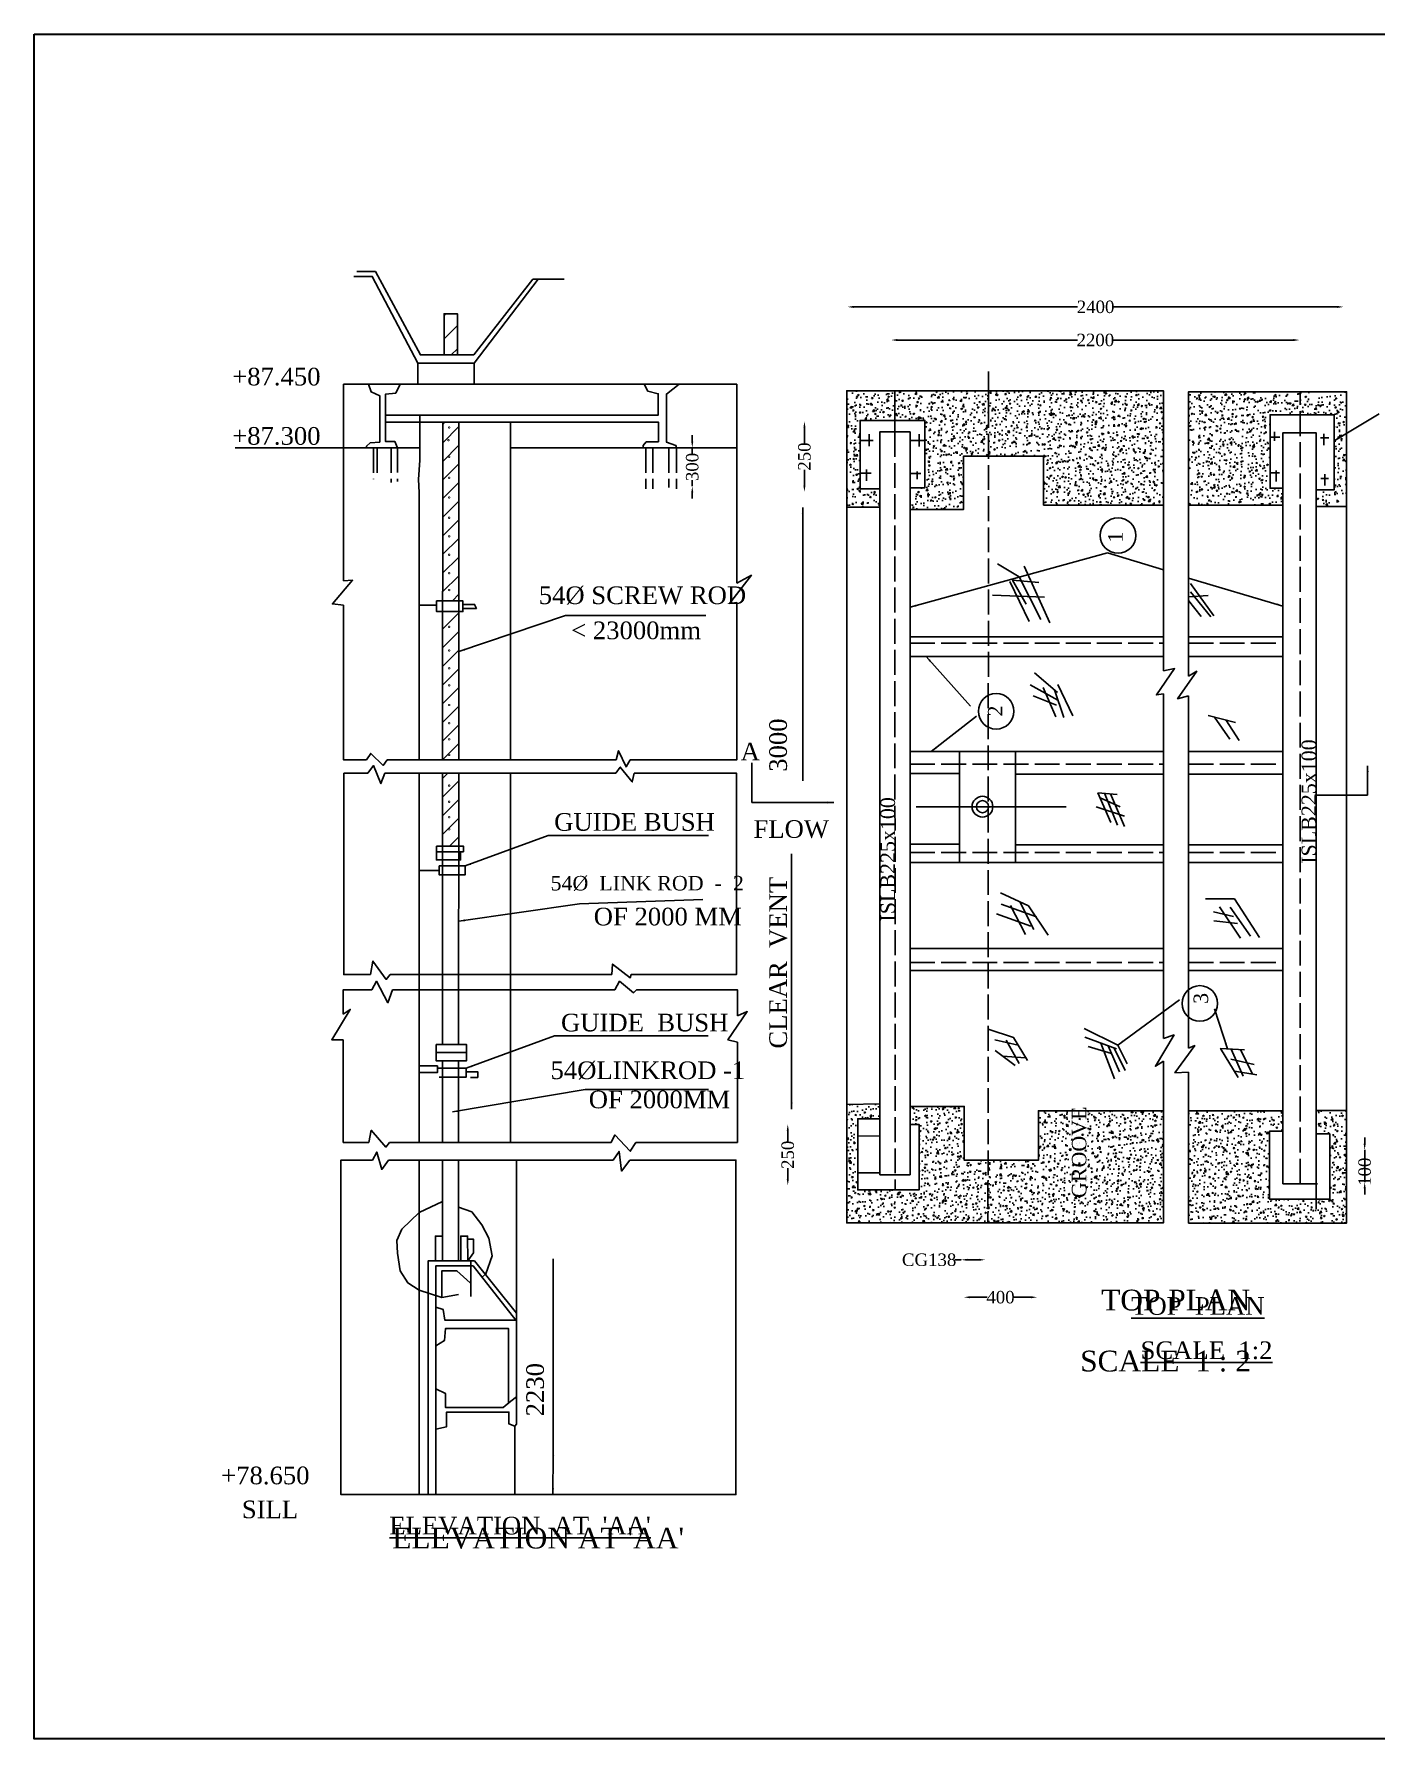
# Model space of a CAD drawing. Header units: millimetres. Extents: x -1361 to 11123, y 830 to 9040.
# Drawn here: x -1361 to 5100, y 830 to 9040 of the extents above; entities that cross this region are included whole.
import ezdxf

# ---------------------------------------------------------------- set-up
doc = ezdxf.new("R2010")
doc.units = ezdxf.units.MM
doc.linetypes.add('ACAD_ISO02W100', pattern=[15, 12, -3])
for name, color, linetype in [('DIM', 5, 'Continuous'), ('DOT LINE', 3, 'Continuous'), ('dwg', 20, 'Continuous'), ('HATCH', 2, 'Continuous'), ('TEXT', 7, 'Continuous')]:
    doc.layers.add(name, color=color, linetype=linetype)
doc.layers.add('TITLE', color=7, linetype='Continuous', lineweight=30)
doc.styles.get("Standard").update_dxf_attribs({"font": 'TIMES.TTF', "height": 60})
doc.dimstyles.new('ISO-25', dxfattribs={"dimtxt": 60, "dimasz": 30, "dimexe": 1.265, "dimexo": 0.625, "dimtad": 0, "dimdec": 1, "dimtxsty": 'Standard', "dimcen": 2.5, "dimse1": 1, "dimse2": 1, "dimclre": 5, "dimclrt": 4, "dimadec": 0, "dimazin": 0, "dimtfac": 1, "dimtdec": 1, "dimtmove": 0, "dimatfit": 3, "dimfxl": 1, "dimarcsym": 0})
pattern_1 = [(50, (0, 0), (72.87387, -6.37563), [7.62, -83.82]), (355, (0, 0), (-14.0971, 76.42266), [6.096, -67.056]), (100.451, (6.07, -0.53), (58.777, 70.0467), [6.476, -71.236]), (46.1842, (0, 20.32), (108.4316, -16.8169), [11.43, -125.73]), (96.6356, (9.04, 18.92), (94.9617, 98.9702), [9.714, -106.854]), (351.184, (0, 20.32), (94.9618, 98.97), [9.144, -100.584]), (21, (10.16, 15.24), (60.64595, -40.9062), [7.62, -83.82]), (326, (10.16, 15.24), (24.7208, 73.6752), [6.096, -67.056]), (71.4514, (15.214, 11.83), (85.3666, 32.76914), [6.476, -71.236]), (37.5, (0, 0), (1.23544, 33.822016), [0, -66.2432, 0, -68.072, 0, -67.31]), (7.5, (0, 0), (26.72787, 40.07223), [0, -38.8112, 0, -64.7192, 0, -25.654]), (327.5, (-22.657, 0), (54.23624, -2.2915), [0, -25.4, 0, -79.248, 0, -105.156]), (317.5, (-32.817, 0), (59.25167, 10.1706), [0, -33.02, 0, -52.6288, 0, -74.676])]

# ---------------------------------------------------------------- blocks, each defined once
blk = doc.blocks.new('*D2')
at = {"layer": 'Defpoints', "color": 0}
for p in [(1806.4, 7047.9), (1806.4, 6862.8), (1808.2, 6862.8)]:
    blk.add_point(p, dxfattribs=at)
at = {"layer": 'DIM', "color": 0, "lineweight": -2}
for p, q in [((1808.2, 7077.9), (1808.2, 7107.9)), ((1808.2, 7047.9), (1808.2, 7019)), ((1808.2, 6862.8), (1808.2, 6891.6)), ((1808.2, 6832.8), (1808.2, 6802.8))]:
    blk.add_line(p, q, dxfattribs=at)
at = {"layer": 'DIM', "color": 0}
for points in [[(1803.2, 7077.9), (1813.2, 7077.9), (1808.2, 7047.9)], [(1803.2, 6832.8), (1813.2, 6832.8), (1808.2, 6862.8)]]:
    blk.add_solid(points, dxfattribs=at)
at = {"layer": 'DIM', "color": 4, "insert": (1808.2, 6955.3), "char_height": 60, "attachment_point": 5, "rotation": 90}
blk.add_mtext('300', dxfattribs=at)
blk = doc.blocks.new('*D3')
at = {"layer": 'Defpoints', "color": 0}
for p in [(2278.7, 3789.3), (2268, 3496.6), (2278.7, 3496.6)]:
    blk.add_point(p, dxfattribs=at)
at = {"layer": 'DIM', "color": 0, "lineweight": -2}
for p, q in [((2268, 3759.3), (2268, 3707.5)), ((2268, 3526.6), (2268, 3578.4))]:
    blk.add_line(p, q, dxfattribs=at)
at = {"layer": 'DIM', "color": 0}
for points in [[(2263, 3759.3), (2273, 3759.3), (2268, 3789.3)], [(2263, 3526.6), (2273, 3526.6), (2268, 3496.6)]]:
    blk.add_solid(points, dxfattribs=at)
at = {"layer": 'DIM', "color": 4, "insert": (2268, 3643), "char_height": 60, "attachment_point": 5, "rotation": 90}
blk.add_mtext('250', dxfattribs=at)
blk = doc.blocks.new('*D4')
at = {"layer": 'Defpoints', "color": 0}
for p in [(2343.9, 7175.4), (2348.2, 7175.4), (2343.9, 6835.4)]:
    blk.add_point(p, dxfattribs=at)
at = {"layer": 'DIM', "color": 0, "lineweight": -2}
for p, q in [((2348.2, 7145.4), (2348.2, 7069.9)), ((2348.2, 6865.4), (2348.2, 6940.9))]:
    blk.add_line(p, q, dxfattribs=at)
at = {"layer": 'DIM', "color": 0}
for points in [[(2343.2, 7145.4), (2353.2, 7145.4), (2348.2, 7175.4)], [(2343.2, 6865.4), (2353.2, 6865.4), (2348.2, 6835.4)]]:
    blk.add_solid(points, dxfattribs=at)
at = {"layer": 'DIM', "color": 4, "insert": (2348.2, 7005.4), "char_height": 60, "attachment_point": 5, "rotation": 90}
blk.add_mtext('250', dxfattribs=at)
blk = doc.blocks.new('*D5')
at = {"layer": 'Defpoints', "color": 0}
for p in [(3103.1, 3138.8), (3103.1, 3137.4), (3218.3, 3138.8)]:
    blk.add_point(p, dxfattribs=at)
at = {"layer": 'DIM', "color": 0, "lineweight": -2}
for p, q in [((3103.1, 3137.4), (3073.1, 3137.4)), ((3188.3, 3137.4), (3133.1, 3137.4))]:
    blk.add_line(p, q, dxfattribs=at)
at = {"layer": 'DIM', "color": 0}
for points in [[(3133.1, 3142.4), (3133.1, 3132.4), (3103.1, 3137.4)], [(3188.3, 3142.4), (3188.3, 3132.4), (3218.3, 3137.4)]]:
    blk.add_solid(points, dxfattribs=at)
at = {"layer": 'DIM', "color": 4, "insert": (2948.6, 3137.4), "char_height": 60, "attachment_point": 5}
blk.add_mtext('CG138', dxfattribs=at)
blk = doc.blocks.new('*D6')
at = {"layer": 'Defpoints', "color": 0}
for p in [(3115.6, 2974.7), (3469, 2974.7), (3469, 2957.1)]:
    blk.add_point(p, dxfattribs=at)
at = {"layer": 'DIM', "color": 0, "lineweight": -2}
for p, q in [((3145.6, 2957.1), (3227.5, 2957.1)), ((3439, 2957.1), (3357.1, 2957.1))]:
    blk.add_line(p, q, dxfattribs=at)
at = {"layer": 'DIM', "color": 0}
for points in [[(3145.6, 2962.1), (3145.6, 2952.1), (3115.6, 2957.1)], [(3439, 2962.1), (3439, 2952.1), (3469, 2957.1)]]:
    blk.add_solid(points, dxfattribs=at)
at = {"layer": 'DIM', "color": 4, "insert": (3292.3, 2957.1), "char_height": 60, "attachment_point": 5}
blk.add_mtext('400', dxfattribs=at)
blk = doc.blocks.new('*D7')
at = {"layer": 'Defpoints', "color": 0}
for p in [(5045.7, 3666.2), (5045.7, 3666.2), (5045.7, 3511.2)]:
    blk.add_point(p, dxfattribs=at)
at = {"layer": 'DIM', "color": 0, "lineweight": -2}
for p, q in [((5045.7, 3696.2), (5045.7, 3726.2)), ((5045.7, 3511.2), (5045.7, 3666.2)), ((5045.7, 3481.2), (5045.7, 3451.2))]:
    blk.add_line(p, q, dxfattribs=at)
at = {"layer": 'DIM', "color": 0}
for points in [[(5040.7, 3696.2), (5050.7, 3696.2), (5045.7, 3666.2)], [(5040.7, 3481.2), (5050.7, 3481.2), (5045.7, 3511.2)]]:
    blk.add_solid(points, dxfattribs=at)
at = {"layer": 'DIM', "color": 4, "insert": (5045.7, 3561.5), "char_height": 60, "attachment_point": 5, "rotation": 90}
blk.add_mtext('100', dxfattribs=at)
blk = doc.blocks.new('*D8')
at = {"layer": 'Defpoints', "color": 0}
for p in [(2556, 7723.6), (4944.2, 7726), (4944.2, 7723.6)]:
    blk.add_point(p, dxfattribs=at)
at = {"layer": 'DIM', "color": 0, "lineweight": -2}
for p, q in [((2586, 7726), (3663.5, 7726)), ((4914.2, 7726), (3836.8, 7726))]:
    blk.add_line(p, q, dxfattribs=at)
at = {"layer": 'DIM', "color": 0}
for points in [[(2586, 7731), (2586, 7721), (2556, 7726)], [(4914.2, 7731), (4914.2, 7721), (4944.2, 7726)]]:
    blk.add_solid(points, dxfattribs=at)
at = {"layer": 'DIM', "color": 4, "insert": (3750.1, 7726), "char_height": 60, "attachment_point": 5}
blk.add_mtext('2400', dxfattribs=at)
blk = doc.blocks.new('*D9')
at = {"layer": 'Defpoints', "color": 0}
for p in [(4731.8, 7566.5), (2765.9, 7547.8), (4731.8, 7547.8)]:
    blk.add_point(p, dxfattribs=at)
at = {"layer": 'DIM', "color": 0, "lineweight": -2}
for p, q in [((2795.9, 7566.5), (3662.2, 7566.5)), ((4701.8, 7566.5), (3835.6, 7566.5))]:
    blk.add_line(p, q, dxfattribs=at)
at = {"layer": 'DIM', "color": 0}
for points in [[(2795.9, 7571.5), (2795.9, 7561.5), (2765.9, 7566.5)], [(4701.8, 7571.5), (4701.8, 7561.5), (4731.8, 7566.5)]]:
    blk.add_solid(points, dxfattribs=at)
at = {"layer": 'DIM', "color": 4, "insert": (3748.9, 7566.5), "char_height": 60, "attachment_point": 5}
blk.add_mtext('2200', dxfattribs=at)

msp = doc.modelspace()

# ---------------------------------------------------------------- hatches: boundary and pattern name
at = {"layer": 'HATCH'}
h = msp.add_hatch(dxfattribs=at)
h.set_pattern_fill('ANSI35', color=256, scale=25, style=0)
h.paths.add_polyline_path([(677.46, 7693.18), (613.1, 7693.18), (613.1, 7495.3), (677.49, 7495.3)])
h = msp.add_hatch(dxfattribs=at)
h.set_pattern_fill('AR-CONC', color=256, scale=0.4, style=0)
h.set_pattern_definition(pattern_1)
h.paths.add_polyline_path([(3114.3, 7008.09), (3234.38, 7008.09), (3234.59, 7321.96), (2783.81, 7321.96), (2783.81, 7179.42), (2928.37, 7179.42), (2928.37, 6855.5), (2856.78, 6855.5), (2856.78, 6750.6), (3114.3, 6750.6)])
h.paths.add_polyline_path([(2551.86, 6761.79), (2710.84, 6761.79), (2710.84, 6850.1), (2616.48, 6850.1), (2616.48, 7179.42), (2783.81, 7179.42), (2783.81, 7321.96), (2551.86, 7321.96)])
h = msp.add_hatch(dxfattribs=at)
h.set_pattern_fill('AR-CONC', color=256, scale=0.4, style=0)
h.set_pattern_definition(pattern_1)
h.paths.add_polyline_path([(3234.65, 7321.96), (3234.65, 7242), (3234.53, 7242), (3234.38, 7008.09), (3500.01, 7008.09), (3500.01, 6772.06), (4076.8, 6772.06), (4076.8, 7321.96)])
h = msp.add_hatch(dxfattribs=at)
h.set_pattern_fill('AR-CONC', color=256, scale=0.4, style=0)
h.set_pattern_definition(pattern_1)
h.paths.add_polyline_path([(4197.71, 6772.06), (4652.37, 6772.06), (4652.37, 6852.8), (4590, 6852.8), (4590, 7206.65), (4735.64, 7206.65), (4735.64, 7317.39), (4197.71, 7317.39)])
h.paths.add_polyline_path([(4898.09, 7206.65), (4898.09, 6845.21), (4811.91, 6845.21), (4811.91, 6765.21), (4958.55, 6765.21), (4958.55, 7317.39), (4735.64, 7317.39), (4735.64, 7206.65)])
h = msp.add_hatch(dxfattribs=at)
h.set_pattern_fill('ANSI31', color=256, scale=20, style=0)
h.paths.add_polyline_path([(684.92, 7171.22), (606.47, 7171.22), (606.32, 6310.66), (684.45, 6310.66)])
h = msp.add_hatch(dxfattribs=at)
h.set_pattern_fill('ANSI31', color=256, scale=20, style=0)
h.paths.add_polyline_path([(684.42, 6259.12), (606.31, 6259.12), (606.19, 5545.34), (684.03, 5545.34)])
h = msp.add_hatch(dxfattribs=at)
h.set_pattern_fill('ANSI31', color=256, scale=20, style=0)
h.paths.add_polyline_path([(683.99, 5480.99), (606.18, 5480.99), (606.13, 5129.68), (683.8, 5129.68)])
h = msp.add_hatch(dxfattribs=at)
h.set_pattern_fill('AR-CONC', color=256, scale=0.4, style=0)
h.set_pattern_definition(pattern_1)
h.paths.add_polyline_path([(3117.5, 3616.62), (3117.5, 3876.03), (2856.78, 3876.03), (2856.78, 3789.34), (2900.41, 3789.34), (2900.41, 3473.77), (2605.31, 3473.77), (2605.31, 3816.37), (2710.84, 3816.37), (2710.84, 3887.85), (2551.86, 3885.69), (2551.86, 3315.31), (3231.91, 3315.31), (3232.11, 3616.62)])
h = msp.add_hatch(dxfattribs=at)
h.set_pattern_fill('AR-CONC', color=256, scale=0.4, style=0)
h.set_pattern_definition(pattern_1)
h.paths.add_polyline_path([(4076.8, 3855.54), (3474.79, 3855.54), (3474.79, 3616.62), (3232.11, 3616.62), (3231.91, 3315.31), (4076.8, 3315.31)])
h.paths.add_polyline_path([(3725.05, 3417.06), (3725.05, 3883.49), (3617.71, 3883.49), (3617.71, 3417.06)], flags=9)
h = msp.add_hatch(dxfattribs=at)
h.set_pattern_fill('AR-CONC', color=256, scale=0.4, style=0)
h.set_pattern_definition(pattern_1)
h.paths.add_polyline_path([(4587.31, 3756.34), (4652.37, 3756.34), (4652.37, 3854.81), (4197.71, 3854.81), (4197.71, 3314.26), (4958.55, 3314.26), (4958.55, 3857.14), (4811.91, 3857.14), (4811.91, 3743.84), (4878.59, 3743.84), (4878.59, 3429.97), (4587.31, 3429.97)])

# ---------------------------------------------------------------- linework, layer by layer
at = {"layer": 'DOT LINE', "linetype": 'ACAD_ISO02W100', "ltscale": 10}
for points in [[(3234.65, 7414.49), (3231.91, 3315.31)], [(4735.64, 3503.96), (4735.64, 7317.39)], [(2783.81, 7124.12), (2784.74, 3473.77)], [(273.38, 7047.85), (273.38, 6895.78)], [(291.72, 7047.85), (291.72, 6908.09)], [(358.15, 7047.85), (358.15, 6881.33)], [(389.08, 7048.16), (389.08, 6885.07)], [(1585.21, 7047.85), (1585.21, 6850.41)], [(1618.6, 7047.85), (1618.6, 6850.41)], [(1695.48, 7047.85), (1695.48, 6856.47)], [(1731.61, 7047.85), (1731.61, 6849.65)], [(2856.78, 6106.88), (4076.8, 6106.88)], [(4197.71, 6106.88), (4652.37, 6106.88)], [(2856.78, 5524.4), (4076.8, 5524.4)], [(4197.71, 5524.4), (4652.37, 5524.4)], [(2856.78, 5099.3), (4076.8, 5099.3)], [(4197.71, 5099.3), (4652.37, 5099.3)], [(2856.78, 4568.32), (4076.8, 4568.32)], [(4197.71, 4568.32), (4652.37, 4568.32)]]:
    msp.add_lwpolyline(points, dxfattribs=at)
at = {"layer": 'dwg'}
for points in [[(193.04, 7896.17), (282.52, 7896.17), (498.84, 7495.3), (756.27, 7495.3), (1040.52, 7859.03), (1191.13, 7859.03)], [(486.05, 7455.59), (267, 7873.14), (178.88, 7873.14)], [(486.05, 7455.59), (758.79, 7455.59), (1066.49, 7859.03)], [(613.1, 7495.3), (613.1, 7693.18), (677.46, 7693.18), (677.49, 7495.3)], [(486.05, 7455.59), (486.05, 7353.29)], [(758.79, 7455.59), (758.79, 7353.29)], [(3234.65, 7242), (3234.65, 7414.49)], [(128.37, 7353.29), (2022.94, 7353.29)], [(128.37, 7353.29), (128.37, 6406.22)], [(248.46, 7353.29), (261.36, 7317.37), (303.25, 7298.05), (303.25, 7075.24), (256.53, 7071.54), (240.01, 7056.27), (240.01, 7047.85)], [(402.06, 7353.29), (380.6, 7311.49), (331.63, 7306.62), (331.63, 7077.71), (376.65, 7077.71), (389.08, 7048.16)], [(331.63, 7205.21), (1644.47, 7205.21), (1644.47, 7307.86), (1594.6, 7319.93), (1577.06, 7353.29)], [(1744.63, 7353.29), (1683.84, 7306.31), (1683.84, 7075.05), (1729.24, 7059.01), (1731.61, 7047.85)], [(2022.94, 6395.03), (2022.94, 7353.29)], [(4076.8, 4093.99), (4076.8, 3315.31), (2551.86, 3315.31), (2551.86, 7321.96), (4076.8, 7321.96), (4076.8, 5973.91)], [(2783.81, 7124.12), (2783.81, 7321.96)], [(4197.71, 5948.71), (4197.71, 7317.39), (4958.55, 7317.39), (4958.55, 3314.26), (4197.71, 3314.26), (4197.71, 4040.65)], [(331.63, 7171.22), (1644.97, 7171.22), (1644.97, 7076.6), (1586.69, 7076.6), (1572.23, 7058.96), (1572.23, 7047.85)], [(495.85, 7205.21), (495.85, 6987.71), (490.03, 6895.43), (493.67, 6832.93), (493.67, 5545.34)], [(606.47, 7171.22), (606.19, 5545.34)], [(684.92, 7171.22), (684.03, 5545.34)], [(933.13, 7171.22), (933.13, 5545.34)], [(2710.84, 6850.1), (2616.48, 6850.1), (2616.48, 7179.42), (2928.37, 7179.42), (2928.37, 6855.5), (2856.78, 6855.5), (2856.78, 3546.84), (2710.84, 3546.84)], [(4652.37, 6852.8), (4590, 6852.8), (4590, 7206.65), (4898.09, 7206.65), (4898.09, 6845.21), (4811.91, 6845.21), (4811.91, 7120.38), (4652.37, 7120.38), (4652.37, 3503.96), (4818.91, 3503.96)], [(2616.48, 7083.26), (2679.11, 7083.26)], [(2660.03, 7114.01), (2660.03, 7055.71)], [(2856.78, 6855.5), (2856.78, 7124.12), (2710.84, 7124.12), (2710.84, 3546.84)], [(2856.78, 7082.12), (2928.37, 7082.12)], [(2900.32, 7112.86), (2900.32, 7054.57)], [(4590, 7098.92), (4636.98, 7098.92)], [(4610.78, 7124.68), (4610.78, 7080.64)], [(4833.19, 7096.19), (4872.83, 7096.19)], [(4849.11, 7115.34), (4849.11, 7060.48)], [(495.85, 7047.85), (-393.31, 7047.85)], [(2022.94, 7047.85), (933.13, 7047.85)], [(2856.78, 6750.6), (3114.3, 6750.6), (3114.3, 7008.09), (3500.01, 7008.09), (3500.01, 6772.06), (4076.8, 6772.06)], [(2616.48, 6924.96), (2669.04, 6924.96)], [(2646.98, 6942.5), (2646.98, 6888.45)], [(2856.78, 6923.81), (2909.34, 6923.81)], [(2890.55, 6932.78), (2890.55, 6897.1)], [(4590.11, 6942.5), (4590.11, 6888.45)], [(4590.11, 6927.46), (4636.32, 6927.46)], [(4620.06, 6937.94), (4620.06, 6885.01)], [(4835.32, 6899.19), (4871.57, 6899.19)], [(4853.91, 6921.02), (4853.91, 6865.29)], [(4811.91, 6845.21), (4811.91, 3382.01)], [(2710.84, 6761.79), (2551.86, 6761.79)], [(4197.71, 6772.06), (4652.37, 6772.06)], [(4811.91, 6765.21), (4958.55, 6765.21)], [(128.37, 6406.22), (172.62, 6409.8), (75.82, 6295.84), (128.37, 6289.57)], [(2022.94, 6302.99), (1987.09, 6298.48), (2092.74, 6433.65), (2022.94, 6395.03)], [(128.37, 6289.57), (128.37, 5545.34), (240.01, 5545.34)], [(493.67, 6290.04), (577.18, 6290.04), (577.18, 6259.12), (704.07, 6259.12), (704.07, 6310.66), (577.18, 6310.66)], [(577.18, 6290.04), (577.18, 6310.66)], [(704.07, 6259.12), (704.07, 6310.66)], [(704.07, 6293.79), (760.42, 6293.28), (768.64, 6274.3), (704.07, 6274.3)], [(1508.65, 5545.34), (2022.94, 5545.34), (2022.94, 6302.99)], [(2856.78, 6137.65), (4076.8, 6137.65)], [(4197.71, 6137.65), (4652.37, 6137.65)], [(2856.78, 6043.2), (4076.8, 6043.2)], [(4197.71, 6043.2), (4652.37, 6043.2)], [(4076.8, 5863.34), (4043.14, 5857.62), (4130.54, 5984.78), (4076.8, 5973.91)], [(4197.71, 5852.82), (4144.86, 5839.41), (4237.27, 5971.59), (4197.71, 5948.71)], [(4076.8, 5863.34), (4076.8, 4202.6)], [(4197.71, 4155.83), (4197.71, 5852.82)], [(1441.42, 5545.34), (1453.73, 5588.69), (1489.14, 5510.75), (1508.65, 5545.34)], [(2856.78, 5584.63), (4076.8, 5584.63)], [(3094.21, 5584.63), (3094.21, 5051.13)], [(3364.35, 5584.63), (3364.35, 5051.13)], [(4197.71, 5584.63), (4652.37, 5584.63)], [(240.01, 5545.34), (259.98, 5575.76), (319.63, 5517.91), (338.93, 5545.34)], [(246.52, 5480.99), (273.99, 5517.58), (309.22, 5430.6), (328.4, 5480.99)], [(338.93, 5545.34), (1441.42, 5545.34)], [(1439.81, 5480.99), (1461.08, 5510.4), (1519.17, 5438.65), (1527.83, 5480.99)], [(129.77, 5480.99), (246.52, 5480.99)], [(258.58, 4510.84), (129.83, 4510.84), (129.83, 5480.99)], [(328.4, 5480.99), (1439.81, 5480.99)], [(493.67, 5480.99), (493.67, 3702.98)], [(606.18, 5480.99), (605.97, 4174.09)], [(683.99, 5480.99), (683.27, 4174.09)], [(933.13, 5480.99), (933.13, 3702.98)], [(1527.83, 5480.99), (2021.11, 5480.99), (2021.11, 4510.84), (1513.85, 4510.84)], [(2856.78, 5479.81), (3094.21, 5479.81)], [(3364.35, 5476.04), (4076.8, 5476.04)], [(4197.71, 5476.04), (4652.37, 5476.04)], [(3094.21, 5319.5), (2886.27, 5319.5)], [(3094.21, 5319.5), (3608.25, 5319.5)], [(606.13, 5129.68), (706.38, 5129.68), (706.38, 5102.22), (576.15, 5102.22), (576.15, 5129.68)], [(606.13, 5129.68), (576.15, 5129.68)], [(576.15, 5102.22), (576.15, 5063.15), (692.63, 5063.15), (692.63, 5102.22)], [(2856.78, 5138.77), (3094.21, 5138.77)], [(3366.87, 5135.9), (4076.8, 5135.9)], [(4197.71, 5135.9), (4652.37, 5135.9)], [(589.8, 5012.45), (493.67, 5012.45)], [(2856.78, 5051.13), (4076.8, 5051.13)], [(4197.71, 5051.13), (4652.37, 5051.13)], [(2856.78, 4636.23), (4076.8, 4636.23)], [(4197.71, 4636.23), (4652.37, 4636.23)], [(258.58, 4510.84), (270.64, 4576.32), (334.5, 4487.71), (354.37, 4510.84)], [(1420.23, 4510.84), (1424.26, 4561.82), (1509.82, 4495.95), (1513.85, 4510.84)], [(2856.78, 4530.96), (4076.8, 4530.96)], [(4197.71, 4530.96), (4652.37, 4530.96)], [(127.94, 4320.5), (127.94, 4438.08), (264.97, 4438.08)], [(264.97, 4438.08), (288.38, 4479.2), (343.02, 4374.99), (364.31, 4438.08)], [(1420.23, 4510.84), (354.37, 4510.84)], [(364.31, 4438.08), (1434.6, 4438.08)], [(1434.6, 4438.08), (1457.98, 4478.85), (1525.92, 4423.54), (1539.51, 4438.08)], [(1539.51, 4438.08), (2025.2, 4438.08), (2025.2, 4311.82)], [(127.94, 4320.5), (161.24, 4342.93), (72.49, 4197.18), (127.94, 4196.33)], [(2025.2, 4185.72), (1980, 4196.22), (2072.66, 4332.34), (2025.2, 4311.82)], [(251, 3702.98), (127.94, 3702.98), (127.94, 4196.33)], [(4076.8, 4093.99), (4037.82, 4069.11), (4128.23, 4220.34), (4076.8, 4202.6)], [(574.39, 4134.98), (721.28, 4134.98)], [(2025.2, 4185.72), (2025.2, 3702.98), (1535.93, 3702.98)], [(4197.71, 4040.65), (4131.92, 4038.59), (4227.65, 4169.2), (4197.71, 4155.83)], [(580.71, 4059.93), (719.63, 4059.93), (719.63, 4017.3), (589.28, 4017.3)], [(605.95, 4095.87), (605.89, 3702.98)], [(683.23, 4095.87), (683.01, 3702.98)], [(719.63, 4043.01), (775.5, 4043.01), (775.5, 4015.95), (740.96, 4015.95)], [(2710.84, 3887.85), (2551.86, 3885.69)], [(2856.78, 3876.03), (3117.5, 3876.03), (3117.5, 3616.62), (3474.79, 3616.62), (3474.79, 3855.54), (4076.8, 3855.54)], [(2710.84, 3816.37), (2605.31, 3816.37), (2605.31, 3473.77), (2900.41, 3473.77), (2900.41, 3789.34), (2856.78, 3789.34)], [(4197.71, 3854.81), (4652.37, 3854.81)], [(4811.91, 3857.14), (4958.55, 3857.14)], [(251, 3702.98), (262.25, 3760.9), (333.14, 3679.96), (349.92, 3702.98)], [(1417.16, 3702.98), (349.92, 3702.98)], [(1417.16, 3702.98), (1435.43, 3738.78), (1509.23, 3660.13), (1535.93, 3702.98)], [(2605.31, 3732.39), (2710.84, 3733.69)], [(4652.37, 3756.34), (4587.31, 3756.34), (4587.31, 3429.97), (4878.59, 3429.97), (4878.59, 3743.84), (4811.91, 3743.84)], [(1507.42, 3617.64), (2018.02, 3617.64), (2018.02, 2007.24), (116.2, 2007.24), (116.2, 3617.64), (268.87, 3617.64)], [(268.87, 3617.64), (289.33, 3656.05), (312.84, 3572.55), (345.05, 3617.64)], [(345.05, 3617.64), (1427.53, 3617.64)], [(493.67, 3617.64), (493.67, 2007.24)], [(605.89, 3617.64), (605.89, 3131.87), (759.51, 3131.87)], [(682.96, 3617.64), (682.7, 3131.87)], [(961.75, 2477.19), (961.75, 3617.64)], [(1427.53, 3617.64), (1455.39, 3659.15), (1467.64, 3565.07), (1507.42, 3617.64)], [(2605.31, 3555.88), (2710.84, 3555.88)], [(605.89, 3417.43), (493.67, 3365.75), (409.05, 3285.17), (386.2, 3230.1), (388.89, 3169.66), (400.99, 3083.71), (438.63, 3025.96), (493.67, 2991.04), (602.63, 2956.12), (681.94, 2970.89)], [(682.84, 3390.11), (746.09, 3367.89), (795.74, 3306.44), (829.09, 3242.02), (844.72, 3157.29), (814.33, 3070.66), (796.16, 3053.45)], [(571.08, 3131.87), (571.08, 3251.86), (605.89, 3251.86)], [(693.54, 3131.87), (693.54, 3251.45), (726.57, 3251.45), (726.78, 3131.87)], [(726.6, 3236.3), (755.12, 3236.3), (755.12, 3170.89), (726.78, 3131.87)], [(605.89, 3131.87), (536.27, 3131.87), (536.27, 2007.24)], [(742.5, 3131.87), (742.5, 2961.05)], [(759.51, 3131.87), (961.75, 2881.05)], [(752.98, 3108.49), (574.18, 3108.49), (574.18, 2007.24)], [(602.63, 2956.12), (602.63, 3085.05), (675.22, 3085.05), (738.4, 3025.96)], [(752.98, 3108.49), (958.58, 2846.43)], [(574.18, 2909.74), (608.2, 2898.23), (616.84, 2846.43), (961.75, 2846.43)], [(574.18, 2723.84), (614.81, 2748.3), (619.85, 2805.86), (923.75, 2805.86), (923.75, 2448.54)], [(574.18, 2515.34), (620.33, 2493.33), (620.33, 2425.84), (897.87, 2425.84), (933.84, 2457.38), (961.75, 2477.19), (961.75, 2345.88)], [(574.18, 2322.41), (625.47, 2333.41), (625.47, 2404.14), (925.34, 2404.14), (925.34, 2346.91), (953.72, 2335.91), (953.72, 2007.24)], [(953.72, 2335.91), (961.75, 2345.88)]]:
    msp.add_lwpolyline(points, dxfattribs=at)
for points in [[(589.8, 5034.06), (714.03, 5034.06), (714.03, 4990.84), (589.8, 4990.84), (589.8, 5034.06)], [(574.39, 4174.09), (721.28, 4174.09), (721.28, 4095.87), (574.39, 4095.87)], [(493.67, 4070.78), (580.71, 4070.78), (580.71, 4039.12), (493.67, 4039.12)]]:
    msp.add_lwpolyline(points, close=True, dxfattribs=at)
for centre, radius in [((3858.22, 6625.37), 85.6), ((3271.59, 5778.89), 85.6), ((3205.44, 5319.5), 49.93), ((3205.44, 5319.5), 29.19), ((4251.86, 4372.03), 85.6)]:
    msp.add_circle(centre, radius, dxfattribs=at)
at = {"layer": 'HATCH', "const_width": 3.69}
for points in [[(633.9, 7145.42, 1), (641.34, 7145.42, 1)], [(630.43, 7084.39, 1), (637.87, 7084.39, 1)], [(633.9, 7004.42, 1), (641.34, 7004.42, 1)], [(633.9, 6903.04, 1), (641.34, 6903.04, 1)], [(633.9, 6808.36, 1), (641.34, 6808.36, 1)], [(633.9, 6710.79, 1), (641.34, 6710.79, 1)], [(633.9, 6621.11, 1), (641.34, 6621.11, 1)], [(633.9, 6532.59, 1), (641.34, 6532.59, 1)], [(633.9, 6443.98, 1), (641.34, 6443.98, 1)], [(633.9, 6362.79, 1), (641.34, 6362.79, 1)], [(633.9, 6185.17, 1), (641.34, 6185.17, 1)], [(633.9, 6071.45, 1), (641.34, 6071.45, 1)], [(633.9, 5985.87, 1), (641.34, 5985.87, 1)], [(633.9, 5903.6, 1), (641.34, 5903.6, 1)], [(633.9, 5809.03, 1), (641.34, 5809.03, 1)], [(633.9, 5721.52, 1), (641.34, 5721.52, 1)], [(633.9, 5643.74, 1), (641.34, 5643.74, 1)], [(633.9, 5568.5, 1), (641.34, 5568.5, 1)], [(633.9, 5420.94, 1), (641.34, 5420.94, 1)], [(633.9, 5343.16, 1), (641.34, 5343.16, 1)], [(633.9, 5269.13, 1), (641.34, 5269.13, 1)], [(633.9, 5210.45, 1), (641.34, 5210.45, 1)]]:
    msp.add_lwpolyline(points, format="xyb", close=True, dxfattribs=at)
at = {"layer": 'HATCH'}
for points in [[(3277.35, 6488.55), (3382.45, 6426.25)], [(3336.9, 6404.48), (3429.98, 6210.57)], [(3415.13, 6294.66), (3350.77, 6409.43), (3477.52, 6398.54)], [(3382.45, 6426.25), (3486.43, 6221.45)], [(3406.18, 6477.08), (3530, 6204.63)], [(3253.72, 6337.2), (3504.25, 6328.3)], [(4197.71, 6329.84), (4292.41, 6335.96)], [(4206.29, 6394.05), (4319.51, 6238.56)], [(4207.6, 6353.43), (4305.52, 6233.75)], [(4197.71, 6312.72), (4257.98, 6234.83)], [(3456.41, 5963.69), (3566.78, 5869.17)], [(3434.8, 5906.96), (3569.09, 5831.58)], [(3450.03, 5853.71), (3562.17, 5808.75)], [(3497.79, 5893.13), (3558.01, 5752.04)], [(3552.27, 5881.59), (3596.78, 5749.27)], [(3567.87, 5907.34), (3640.8, 5757.69)], [(4291.64, 5758.5), (4424.37, 5725.35)], [(4323.1, 5750.64), (4396.07, 5644.42)], [(4376.61, 5737.28), (4440.97, 5638.57)], [(3761.44, 5386.05), (3822.92, 5243.21)], [(3761.44, 5386.05), (3853.3, 5377.91)], [(3771.96, 5361.6), (3868.11, 5319.44)], [(3792.56, 5385.31), (3856.26, 5229.88)], [(3821.44, 5381.61), (3889.6, 5224.7)], [(3752.55, 5319.44), (3889.6, 5274.29)], [(3292, 4905.19), (3426.64, 4841.55), (3521.41, 4701.34)], [(3296.14, 4849.83), (3465.48, 4788.26)], [(3340.67, 4843.62), (3412.66, 4703.93)], [(3384.73, 4861.36), (3452.01, 4728.76)], [(4278.53, 4876.33), (4418.39, 4875.66), (4538.66, 4690.01)], [(3273.26, 4803.2), (3438.55, 4744.28)], [(4318.39, 4812.88), (4413.66, 4790.6)], [(4319.07, 4769.67), (4433.26, 4756.17)], [(4347.44, 4837.18), (4448.12, 4685.96)], [(4398.12, 4835.15), (4495.42, 4696.09)], [(3232.53, 4247.65), (3355.55, 4207.3), (3421.99, 4096.43)], [(3265.74, 4196.36), (3377.54, 4170.59)], [(3319.04, 4194.9), (3382.56, 4082.57)], [(3695.32, 4251.27), (3856.49, 4171.21), (3901.62, 4081.04)], [(3698.09, 4208.94), (3850.97, 4152.81)], [(3266.47, 4145.3), (3363.58, 4072.35)], [(3301.83, 4118.73), (3413.37, 4110.81)], [(3713.74, 4163.85), (3826.29, 4130.64)], [(3775, 4180.7), (3841.76, 4008.35)], [(3810.06, 4167.83), (3864.78, 4042.39)], [(3839.82, 4156.9), (3892.41, 4048.83)], [(4436.5, 4016.09), (4352.31, 4155.15), (4467.06, 4149.04)], [(4402.56, 4152.48), (4460.27, 4021.52)], [(4448.17, 4150.05), (4506.28, 4030.87)], [(4401.88, 4102.92), (4513.9, 4077.14)], [(4418.9, 4045.16), (4526.13, 4027.62)]]:
    msp.add_lwpolyline(points, dxfattribs=at)
at = {"layer": 'TITLE'}
msp.add_lwpolyline([(-1360.83, 9039.81), (11091.54, 9039.81), (11091.54, 830.34), (-1360.83, 830.34)], close=True, dxfattribs=at)

# ---------------------------------------------------------------- texts
at = {"layer": 'Defpoints'}
for s, p in [('%%UTOP  PLAN', (3921.37, 2872.65)), ('%%USCALE  1:2', (3966.71, 2659.51)), ("%%UELEVATION  AT  'AA'", (349.57, 1815.1))]:
    msp.add_text(s, height=85, dxfattribs=at).set_placement(p)
at = {"layer": 'TEXT'}
for s, height, p in [('+87.450', 85, (-407.14, 7347.94)), ('+87.300', 85, (-407.14, 7062.34)), ('54%%C SCREW ROD', 85, (1068.89, 6294.99)), ('< 23000mm', 85, (1225.07, 6126.09)), ('A', 85, (2041.03, 5542.72)), ('GUIDE BUSH ', 85, (1143.24, 5203.39)), ('FLOW', 85, (2103.03, 5169.33)), ('54%%C  LINK ROD  -  2', 70, (1125.67, 4916.07)), ('OF 2000 MM', 85, (1333.73, 4747.84)), ('GUIDE  BUSH', 85, (1176.13, 4237.32)), ('54%%CLINKROD -1', 85, (1125.79, 4007.72)), ('OF 2000MM', 85, (1309.69, 3867.18)), ('TOP PLAN', 100, (3777.07, 2893.7)), ('SCALE  1 : 2', 100, (3675.65, 2599.92)), ('+78.650', 85, (-460.23, 2056.53)), ('SILL', 85, (-360.67, 1893.02)), ("ELEVATION AT 'AA'", 100, (363.62, 1747.29))]:
    msp.add_text(s, height=height, dxfattribs=at).set_placement(p)
for s, height, p in [('1', 70, (3880.57, 6591.51)), ('2', 70, (3301.86, 5753.49)), ('3000', 85, (2263.97, 5487.55)), ('ISLB225x100', 70, (4811.91, 5044.52)), ('ISLB225x100', 70, (2784.41, 4766.23)), ('CLEAR  VENT', 85, (2263.97, 4154.67)), ('3', 70, (4291.67, 4369.69)), ('GROOVE', 70, (3705.6, 3434.95)), ('2230', 85, (1093.83, 2383.65))]:
    msp.add_text(s, height=height, rotation=90, dxfattribs=at).set_placement(p)

# ---------------------------------------------------------------- dimensions: what is measured, and where the dimension line sits
at = {"layer": 'DIM'}
for p1, p2, distance, text, picture, middle in [((2556.05, 7723.55), (4944.25, 7723.55), 2.41, '2400', '*D8', (3750.15, 7725.96)), ((2765.92, 7547.82), (4731.81, 7547.82), 18.73, '2200', '*D9', (3748.87, 7566.55)), ((2343.91, 6835.35), (2343.91, 7175.43), -4.34, '250', '*D4', (2348.24, 7005.39)), ((1806.39, 7047.85), (1806.39, 6862.83), 1.83, '300', '*D2', (1808.22, 6955.34)), ((2278.68, 3789.31), (2278.68, 3496.64), -10.65, '250', '*D3', (2268.04, 3642.98)), ((3218.26, 3138.77), (3103.07, 3138.77), 1.33, 'CG138', '*D5', (2948.61, 3137.44)), ((3115.59, 2974.7), (3468.99, 2974.7), -17.56, '400', '*D6', (3292.29, 2957.14))]:
    dim = msp.add_aligned_dim(p1=p1, p2=p2, distance=distance, text=text, dimstyle='ISO-25', dxfattribs=at)
    dim.commit()
    dim.dimension.update_dxf_attribs({"geometry": picture, "text_midpoint": middle})
dim = msp.add_linear_dim(base=(5045.67, 3666.19), p1=(5045.67, 3511.16), p2=(5045.67, 3666.19), angle=90, text='100', dimstyle='ISO-25', dxfattribs=at)
dim.commit()
dim.dimension.update_dxf_attribs({"geometry": '*D7', "text_midpoint": (5045.67, 3561.52), "dimtype": 161})

# ---------------------------------------------------------------- leaders
for points in [[(4898.09, 7081.03), (5115.28, 7211.71)], [(2340.2, 6759.87), (2340.2, 5444.34)], [(2856.78, 6280.03), (3806.86, 6541.24), (4076.8, 6459.94)], [(4652.37, 6285.32), (4197.71, 6420.38)], [(684.31, 6066.78), (1197.77, 6239.37), (1873.99, 6239.37)], [(2933.59, 6043.2), (3147.52, 5803.36)], [(2958.95, 5584.63), (3176.81, 5754.59)], [(2490.56, 5339.54), (2095.7, 5339.54), (2095.7, 5530.8)], [(5059.99, 5516.84), (5059.99, 5375.26), (4806.39, 5375.26)], [(714.03, 5034.06), (1114.78, 5180.15), (1886.06, 5180.15)], [(2286.13, 3863.53), (2286.13, 5092.35)], [(683.6, 4768.26), (1265.62, 4850.87), (1859.27, 4872.34)], [(3856.49, 4171.21), (4154.36, 4388.57)], [(4385.93, 4153.36), (4323.17, 4346.05)], [(719.63, 4059.93), (1145.08, 4215.65), (1883.95, 4215.65)], [(653.39, 3849.65), (1292.94, 3956.79), (1885.51, 3956.79)], [(1138.66, 2165), (1138.66, 3142.03)], [(1137.41, 2007.24), (1138.97, 2203.83)]]:
    msp.add_leader(points, dimstyle='ISO-25', override={"dimgap": 0.625, "dimtad": 0}, dxfattribs=at)

doc.saveas('drawing.dxf')
